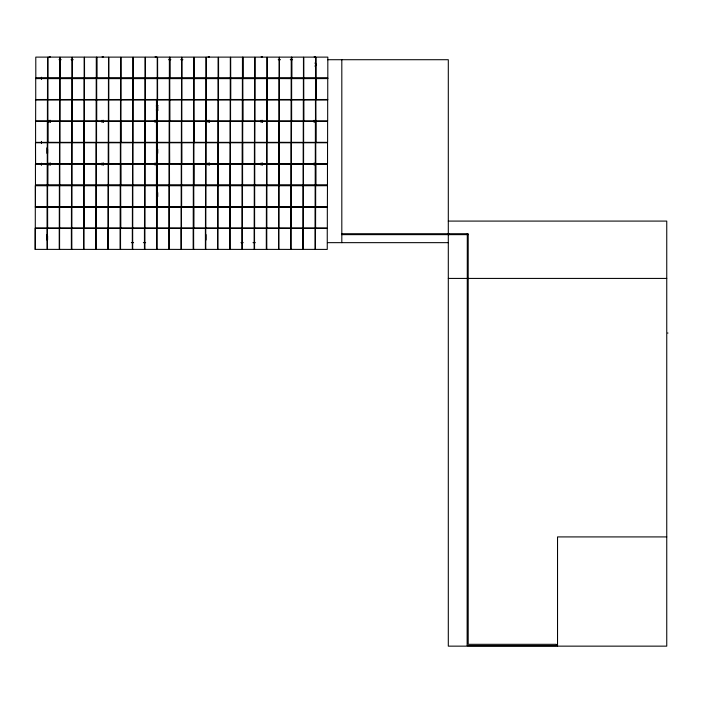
<?xml version="1.0" encoding="UTF-8"?>
<svg xmlns="http://www.w3.org/2000/svg" width="703" height="703" viewBox="0 0 703 703"><rect width="100%" height="100%" fill="white"/><g stroke="black" fill="none" stroke-linecap="round" stroke-linejoin="round"><path stroke-width="1.05" d="M327.466 185.179L315.691 185.179L315.691 164.177L327.466 164.177L327.466 185.179L327.396 206.594L315.621 206.594M157.911 108.113L156.444 109.492M314.944 66.179L316.508 64.614L314.944 63.042M341.816 233.73L468.198 233.73L468.198 644.317L556.196 644.317L556.196 645.688L467.135 645.688L467.293 233.73M156.444 106.425L157.911 107.805M49.061 56.855L50.423 56.855M102.076 56.855L103.446 56.855M155.099 56.855L156.461 56.855M208.114 56.855L209.485 56.855M261.138 56.855L262.5 56.855M314.153 56.855L315.515 56.855L315.515 99.536L303.74 99.536L315.515 99.492M84.545 78.121L84.501 57.11L96.285 57.11L96.285 78.121L84.501 78.121L96.285 78.077M96.777 57.154L96.777 78.121L96.742 57.11L108.517 57.119L108.517 78.121L96.777 78.121L108.517 78.077M121.136 78.121L121.101 57.119L132.876 57.119L132.876 78.121L121.101 78.121L132.876 78.077M145.495 78.121L145.459 57.119L157.235 57.119L157.235 78.121L145.459 78.121L157.235 78.077M181.602 78.077L169.818 78.121L169.818 57.119L181.602 57.119L181.602 78.121L169.871 78.121M181.989 78.121L181.954 57.119L193.729 57.119L193.729 78.121L181.954 78.121L193.729 78.077M206.348 78.121L206.313 57.119L218.088 57.119L218.088 78.121L206.313 78.121L218.088 78.086M242.904 57.119L254.679 57.119L254.679 78.13L242.904 78.13L242.904 57.119L242.939 78.13M255.119 78.121L255.084 57.119L266.868 57.119L266.868 78.121L255.084 78.121L266.868 78.077M291.683 57.119L303.459 57.119L303.459 78.13L291.683 78.121L291.683 57.119L291.719 78.121M316.078 78.13L316.042 57.119L327.818 57.119L327.818 78.13L316.042 78.13L327.818 78.086M58.99 59.711L61.187 59.711M71.047 59.711L73.253 59.711M168.615 59.711L170.855 59.711M180.671 59.711L182.921 59.711M278.23 59.711L280.515 59.711M290.295 59.711L292.58 59.711M327.563 59.711L448.303 59.711L448.303 646.145L666.752 646.145L666.752 221.085L448.303 221.085M35.818 78.121L47.558 78.077L47.558 57.11L35.783 57.11L35.818 78.121L47.558 78.121M59.79 78.077L48.015 78.077L48.015 57.11L59.79 57.11L59.79 78.121L48.068 78.121M60.177 78.121L71.926 78.077L71.926 57.11L60.142 57.11L60.177 78.121L71.926 78.121M72.409 78.121L84.158 78.077L84.158 57.11L72.374 57.11L72.409 78.121L84.158 78.121M120.644 78.077L108.868 78.077L108.868 57.119L120.644 57.119L120.644 78.121L108.921 78.121M133.262 78.121L145.003 78.077L145.003 57.119L133.227 57.119L133.262 78.121L145.003 78.121M157.621 78.121L169.37 78.077L169.37 57.119L157.586 57.119L157.621 78.121L169.37 78.121M194.221 78.121L205.961 78.077L205.961 57.119L194.186 57.119L194.221 78.121L205.961 78.121M218.58 78.121L230.32 78.086L230.32 57.119L218.545 57.119L218.58 78.121L230.32 78.13M230.707 78.13L242.447 78.086L242.447 57.119L230.672 57.119L230.707 78.13L242.447 78.13M242.904 78.086L254.679 78.086M267.351 78.121L279.1 78.077L279.1 57.119L267.316 57.119L267.351 78.121L279.1 78.121M291.227 78.086L279.451 78.086L279.451 57.119L291.227 57.119L291.227 78.121L279.504 78.121M291.683 78.086L303.459 78.086M303.845 78.13L315.585 78.086L315.585 57.119L303.81 57.119L303.845 78.13L315.585 78.13M47.488 78.525L35.712 78.525L35.748 99.536L47.488 99.492L47.488 78.525L35.765 78.569M47.98 99.536L47.945 78.525L59.72 78.525L59.72 99.536L47.945 99.536L59.72 99.492M60.107 99.536L60.071 78.525L71.855 78.525L71.855 99.536L60.107 99.536L71.855 99.492M72.339 99.536L72.304 78.525L84.088 78.525L84.088 99.536L72.304 99.536L84.088 99.492M96.214 78.525L84.43 78.525L84.43 99.536L96.214 99.536L96.214 78.525L84.474 78.569L84.474 99.536L96.214 99.492M108.447 78.525L96.671 78.525L96.706 99.536L108.447 99.492L108.447 78.525L96.724 78.569M108.833 99.536L108.798 78.525L120.573 78.525L120.573 99.536L108.798 99.536L120.573 99.492M121.065 99.536L121.03 78.525L132.805 78.525L132.805 99.536L121.065 99.536L132.805 99.492M133.192 99.536L133.157 78.525L144.932 78.525L144.932 99.536L133.157 99.536L144.932 99.492M145.424 99.536L145.389 78.525L157.164 78.525L157.164 99.536L145.424 99.536L157.164 99.492M169.3 99.492L157.516 99.536L157.516 78.525L169.3 78.525L169.3 99.536L157.569 99.536M169.783 99.536L169.748 78.525L181.532 78.525L181.532 99.536L169.748 99.536L181.532 99.492M181.919 99.536L181.884 78.525L193.659 78.525L193.659 99.536L181.919 99.536L193.659 99.492M194.151 99.536L194.116 78.525L205.891 78.525L205.891 99.536L194.116 99.536L205.891 99.492M206.278 99.536L206.243 78.525L218.018 78.525L218.018 99.536L206.278 99.536L218.018 99.492M218.51 99.536L218.475 78.525L230.25 78.525L230.25 99.536L218.51 99.536L230.25 99.492M230.602 78.525L242.377 78.525L242.377 99.536L230.602 99.536L230.602 78.525L242.377 78.569M242.869 99.536L242.834 78.525L254.618 78.525L254.618 99.536L242.869 99.536L254.618 99.492M255.048 99.536L255.013 78.525L266.797 78.525L266.797 99.536L255.048 99.536L266.797 99.492M267.281 99.536L267.245 78.525L279.029 78.525L279.029 99.536L267.281 99.536L279.029 99.492M279.381 78.525L291.156 78.525L291.156 99.536L279.381 99.536L279.381 78.525L291.156 78.569M291.648 99.536L291.613 78.525L303.388 78.525L303.388 99.536L291.648 99.536L303.388 99.492M303.74 78.525L315.515 78.525L303.74 78.569L303.775 99.536M327.747 78.525L315.972 78.525L315.972 99.536L327.747 99.536L327.747 78.525L316.007 78.569L316.007 99.536L327.747 99.492M59.72 78.569L47.945 78.569M60.107 78.569L71.855 78.569M84.088 78.569L72.304 78.569M120.573 78.569L108.798 78.569M121.065 78.569L132.805 78.569M144.932 78.569L133.157 78.569M145.424 78.569L157.164 78.569M157.569 78.569L169.3 78.569M181.532 78.569L169.748 78.569M181.919 78.569L193.659 78.569M205.891 78.569L194.116 78.569M206.278 78.569L218.018 78.569M218.51 78.569L230.25 78.569M242.869 78.569L254.618 78.569M255.048 78.569L266.797 78.569M267.281 78.569L279.029 78.569M291.648 78.569L303.388 78.569M230.602 99.492L242.377 99.492M279.381 99.492L291.156 99.492M35.765 99.527L47.488 99.536M96.724 99.536L108.447 99.536M35.642 99.931L47.417 99.931L47.417 120.942L35.642 120.898L35.677 99.975M60.001 99.931L71.785 99.94L71.785 120.942L60.001 120.898L60.036 99.975M96.601 99.94L108.376 99.94L108.376 120.942L96.601 120.898L96.601 99.94L96.601 120.942M120.96 99.94L132.735 99.94L132.735 120.942L120.96 120.898L120.995 99.984M157.446 99.94L169.23 99.94L169.23 120.942L157.446 120.898L157.481 99.984M169.678 99.94L181.462 99.94L181.462 120.942L169.678 120.898L169.678 99.94L169.713 120.942M218.405 99.94L230.18 99.94L230.18 120.951L218.405 120.907L218.44 99.984M254.978 120.942L254.943 99.94L266.727 99.94L266.727 120.951L242.763 120.951L242.763 99.94L254.548 99.94L254.548 120.951M267.175 99.94L278.959 99.94L278.959 120.951L267.175 120.907L267.21 99.984M291.543 99.94L303.318 99.94L303.318 120.951L291.543 120.907L291.543 99.94L291.578 120.951M315.445 120.951L303.67 120.951L303.67 99.94L315.445 99.94L315.515 122.507M156.286 105.889L158.333 105.889M156.286 109.984L158.333 109.984M47.804 121.347L59.579 121.347L59.579 142.358L47.804 142.314L47.804 121.347L47.804 142.358M84.298 121.347L96.074 121.347L96.074 142.358L84.298 142.314L84.298 121.347L84.298 142.358M108.657 121.347L120.433 121.347L120.433 142.358L108.657 142.314L108.693 121.391M120.89 121.347L132.665 121.347L132.665 142.358L120.89 142.314L120.89 121.347L120.925 142.358M145.249 121.347L157.024 121.347L157.024 142.358L145.249 142.314L145.284 121.391M157.375 121.347L169.159 121.347L169.159 142.358L157.375 142.314L157.375 121.347L157.41 142.358M193.975 121.347L205.751 121.347L205.751 142.358L193.975 142.314L193.975 121.347L194.01 142.358M206.102 121.355L217.877 121.355L217.877 142.358L206.102 142.314L206.137 121.391M230.461 121.355L242.236 121.355L242.236 142.358L230.461 142.314L230.461 121.355L230.496 142.358M242.693 121.355L254.477 121.355L254.477 142.358L242.693 142.314L242.728 121.399M254.873 121.347L266.657 121.347L266.657 142.358L254.873 142.314L254.908 121.391M279.24 121.355L291.016 121.355L291.016 142.358L279.24 142.314L279.24 121.355L279.276 142.358M291.473 121.355L303.248 121.355L303.248 142.358L291.473 142.314L291.508 121.391M315.832 121.355L327.607 121.355L327.607 142.358L315.832 142.314L315.832 121.355L315.832 142.358M35.502 142.797L35.537 163.764L35.502 142.762L47.277 142.762L47.277 163.764L45.642 163.764M83.877 163.72L72.093 163.72L72.093 142.762L83.877 142.762L83.877 163.764L82.233 163.764M108.236 163.72L96.46 163.764L96.46 142.762L108.236 142.762L108.236 163.764L106.601 163.764M120.362 163.72L108.587 163.764L108.587 142.762L120.362 142.762L120.362 163.764L118.728 163.764M144.721 163.729L132.946 163.729L132.946 142.762L144.721 142.762L144.721 163.764L143.087 163.764M169.537 142.806L169.581 163.773L169.537 142.762L181.321 142.762L181.321 163.773L179.687 163.773M193.448 163.729L181.673 163.773L181.673 142.762L193.448 142.762L193.448 163.773L191.814 163.773M193.905 142.762L205.68 142.762L205.68 163.773L193.905 163.729L193.94 142.806M230.391 142.762L242.166 142.762L242.166 163.773L230.391 163.729L230.426 142.806M242.623 142.762L254.407 142.762L254.407 163.773L242.623 163.729L242.623 142.762L242.658 163.773M279.17 142.762L290.945 142.762L290.945 163.773L279.17 163.729L279.205 142.806M303.529 142.762L315.304 142.762L315.304 163.773L303.529 163.729L303.529 142.762L303.529 163.773M35.502 163.72L47.277 163.72M59.509 163.72L47.734 163.72L47.734 142.762L59.509 142.762L59.509 163.764L57.874 163.764M71.644 163.72L59.86 163.72L59.86 142.762L71.644 142.762L71.644 163.764L70.001 163.764M96.003 163.72L84.228 163.72L84.228 142.762L96.003 142.762L96.003 163.764L94.369 163.764M132.595 163.729L120.819 163.72L120.819 142.762L132.595 142.762L132.595 163.764L130.96 163.764M156.954 163.729L145.178 163.729L145.178 142.762L156.954 142.762L156.954 163.773L155.319 163.773M169.089 163.729L157.305 163.729L157.305 142.762L169.089 142.762L169.089 163.773L167.446 163.773M169.537 163.729L181.321 163.729M47.663 164.168L59.439 164.168L59.439 185.179L47.699 185.179L47.699 164.212L47.663 185.179M59.825 185.179L59.79 164.168L71.574 164.168L71.574 185.179L59.79 185.179M84.193 164.212L84.193 185.179L84.158 164.168L95.933 164.168L95.933 185.179L84.211 185.179M96.425 185.179L96.39 164.168L108.165 164.168L108.165 185.179L96.39 185.179M120.749 164.168L132.524 164.168L132.524 185.179L120.749 185.179L120.749 164.168L120.784 185.179M157.235 164.168L169.019 164.168L169.019 185.179L157.235 185.179L157.235 164.168L157.27 185.179M181.638 185.179L181.602 164.177L193.378 164.177L193.378 185.179L181.602 185.179M193.835 164.177L205.61 164.177L205.61 185.179L193.87 185.179L193.87 164.221L193.835 185.179M218.229 185.179L218.194 164.177L229.969 164.177L229.969 185.179L218.194 185.179M230.32 164.177L242.096 164.177L242.096 185.179L230.356 185.179L230.356 164.221L230.32 185.179M254.767 185.179L254.732 164.177L266.516 164.177L266.516 185.179L242.605 185.179L242.553 164.177L254.337 164.177L254.337 185.179M266.999 185.179L266.964 164.177L278.748 164.177L278.748 185.179L266.964 185.179M279.1 164.177L290.875 164.177L290.875 185.179L279.135 185.179L279.135 164.221L279.1 185.179M291.367 185.179L291.332 164.177L303.107 164.177L303.107 185.179L291.332 185.179M35.431 185.135L47.206 185.135M47.663 185.135L59.439 185.135M59.79 185.135L71.574 185.135M72.022 185.135L83.806 185.135M84.158 185.135L95.933 185.135M96.39 185.135L108.165 185.135M108.517 185.135L120.292 185.135M120.749 185.135L132.524 185.135M132.876 185.135L144.651 185.135M145.108 185.135L156.883 185.135M157.235 185.135L169.019 185.135M169.467 185.135L181.251 185.135M181.602 185.135L193.378 185.135M193.835 185.135L205.61 185.135M205.961 185.135L217.737 185.135M218.194 185.135L229.969 185.135M230.32 185.135L242.096 185.135M242.553 185.135L254.337 185.135M254.732 185.135L266.516 185.135M266.964 185.135L278.748 185.135M279.1 185.135L290.875 185.135M291.332 185.135L303.107 185.135M303.459 185.135L315.234 185.135M315.691 185.135L327.466 185.135M145.161 185.179L156.883 185.179L156.883 164.168L145.108 164.168L145.143 185.179M206.014 185.179L217.737 185.179L217.737 164.177L205.961 164.177L205.997 185.179M59.755 185.627L71.504 185.583L71.504 206.585L59.755 206.585L59.72 185.583L71.504 185.627M72.005 206.585L83.736 206.585L83.736 185.583L71.952 185.583L71.987 206.585M84.123 206.585L84.088 185.583L95.863 185.583L95.863 206.594L84.088 206.585M96.355 185.627L108.095 185.583L108.095 206.594L96.355 206.585L96.32 185.583L108.095 185.627M108.447 185.583L120.222 185.583L120.222 206.594L108.447 206.594L108.447 185.583L120.222 185.627M120.714 185.627L132.454 185.583L132.454 206.594L120.714 206.594L120.679 185.583L132.454 185.627M132.858 206.594L144.581 206.594L144.581 185.583L132.805 185.583L132.841 206.594M145.073 206.594L145.038 185.583L156.813 185.583L156.813 206.594L145.038 206.594M157.2 185.627L168.948 185.583L168.948 206.594L157.2 206.594L157.164 185.583L168.948 185.627M169.441 206.594L169.397 185.583L181.181 185.583L181.181 206.594L169.397 206.594M193.307 185.583L181.532 185.583L181.532 206.594L193.307 206.594L193.307 185.583L181.567 185.627L181.567 206.594M193.8 185.627L205.54 185.583L205.54 206.594L193.8 206.594L193.764 185.583L205.54 185.627M205.926 206.594L205.891 185.583L217.666 185.583L217.666 206.594L205.891 206.594M218.158 185.627L229.899 185.583L229.899 206.594L218.158 206.594L218.123 185.583L229.899 185.627M230.303 206.594L242.025 206.594L242.025 185.583L230.25 185.583L230.285 206.594M242.517 185.627L254.266 185.583L254.266 206.594L242.517 206.594L242.482 185.583L254.266 185.627M254.697 206.594L254.662 185.583L266.446 185.583L266.446 206.594L254.662 206.594M266.929 185.627L278.678 185.583L278.678 206.594L266.929 206.594L266.894 185.583L278.678 185.627M279.065 206.594L279.029 185.583L290.805 185.583L290.805 206.594L279.029 206.594M291.297 185.627L303.037 185.583L303.037 206.594L291.297 206.594L291.262 185.583L303.037 185.627M315.164 185.583L303.388 185.583L303.388 206.594L315.164 206.594L315.164 185.583L303.424 185.627L303.424 206.594M315.621 185.583L327.396 185.583L315.621 185.627L315.656 206.594M47.136 185.627L35.396 185.627L35.396 206.585L47.136 206.585L47.136 185.583L35.361 185.583L35.396 206.585M59.368 185.627L47.593 185.627M72.005 185.627L83.736 185.627M95.863 185.627L84.088 185.627M132.858 185.627L144.581 185.627M156.813 185.627L145.038 185.627M181.181 185.627L169.397 185.627M217.666 185.627L205.891 185.627M230.303 185.627L242.025 185.627M266.446 185.627L254.662 185.627M290.805 185.627L279.029 185.627M35.361 206.541L47.136 206.541M47.593 206.541L59.368 206.541M59.72 206.541L71.504 206.541M71.952 206.541L83.736 206.541M84.088 206.55L95.863 206.55M96.32 206.55L108.095 206.55M108.447 206.55L120.222 206.55M120.679 206.55L132.454 206.55M132.805 206.55L144.581 206.55M145.038 206.55L156.813 206.55M157.164 206.55L168.948 206.55M169.397 206.55L181.181 206.55M181.532 206.55L193.307 206.55M193.764 206.55L205.54 206.55M205.891 206.55L217.666 206.55M218.123 206.55L229.899 206.55M230.25 206.55L242.025 206.55M242.482 206.55L254.266 206.55M254.662 206.55L266.446 206.55M266.894 206.55L278.678 206.55M279.029 206.55L290.805 206.55M291.262 206.55L303.037 206.55M303.388 206.55L315.164 206.55M315.621 206.55L327.396 206.55M47.646 206.585L59.368 206.585L59.368 185.583L47.593 185.583L47.593 206.585M315.55 206.998L327.326 206.998L327.326 228.009L315.55 227.965M47.066 207.034L35.291 207.034M59.298 207.034L47.558 207.034L47.558 228L47.523 206.99L59.298 206.99L59.298 228L47.523 227.957M59.702 207.034L71.434 207.034M83.666 207.034L71.882 207.034M95.793 207.034L84.052 207.034L84.052 228L84.017 206.99L95.793 206.99L95.793 228L84.017 227.957M108.025 207.034L96.249 207.034M108.411 207.034L120.151 207.034M132.384 207.034L120.644 207.034L120.644 228L120.608 206.99L132.384 206.99L132.384 228L120.608 227.957M144.51 207.034L132.735 207.034M145.003 207.042L156.743 207.042M168.878 207.042L157.094 207.042M169.37 207.042L181.11 207.042M181.497 207.042L193.237 207.042M193.694 207.042L205.469 207.042M205.856 207.042L217.596 207.042M218.106 207.042L229.828 207.042M230.215 207.042L241.955 207.042M242.447 207.042L254.196 207.042M254.627 207.042L266.375 207.042M266.876 207.042L278.608 207.042M278.994 207.042L290.734 207.042M291.227 207.042L302.967 207.042M315.093 207.042L303.318 207.042M327.326 207.042L315.585 207.042L315.585 228M35.291 227.957L47.066 228L47.066 206.99L35.291 206.99L35.291 228M59.65 227.957L71.434 228L71.434 206.99L59.65 206.99L59.685 228M71.882 227.957L83.666 228L83.666 206.99L71.882 206.99L71.882 228M96.249 227.957L108.025 228L108.025 206.99L96.249 206.99L96.249 228M108.376 227.957L120.151 228L120.151 206.99L108.376 206.99L108.411 228M132.735 227.957L144.51 228L144.51 206.998L132.735 206.998L132.735 228M144.967 227.957L156.743 228L156.743 206.998L144.967 206.998L145.003 228M157.094 227.957L168.878 228L168.878 206.998L157.094 206.998L157.094 228M169.326 227.957L181.11 228L181.11 206.998L169.326 206.998L169.37 228M181.462 227.957L193.237 228L193.237 206.998L181.462 206.998L181.497 228M193.694 227.957L205.469 228L205.469 206.998L193.694 206.998L193.694 228L193.729 207.042M205.821 227.957L217.596 228L217.596 206.998L205.821 206.998L205.856 228M218.053 227.957L229.828 228L229.828 206.998L218.053 206.998L218.088 228M230.18 227.965L241.955 228L241.955 206.998L230.18 206.998L230.215 228M242.412 227.965L254.196 228.009L254.196 206.998L242.412 206.998L242.447 228M254.591 227.957L266.375 228L266.375 206.998L254.591 206.998L254.627 228M266.824 227.957L278.608 228L278.608 206.998L266.824 206.998L266.859 228M278.959 227.957L290.734 228L290.734 206.998L278.959 206.998L278.994 228M291.191 227.957L302.967 228L302.967 206.998L291.191 206.998L291.227 228M303.318 227.965L315.093 228L315.093 206.998L303.318 206.998L303.318 228M315.48 228.405L327.255 228.405L327.255 249.416L303.248 249.372M341.816 234.644L468.198 234.644M131.338 242.658L133.57 242.658M143.394 242.658L145.635 242.658M240.962 242.658L243.229 242.658M253.018 242.658L255.294 242.658M327.563 242.658L448.303 242.658M35.22 249.363L46.996 249.407L46.996 228.405L35.22 228.405L35.22 249.407L35.255 228.449M47.453 249.363L59.228 249.407L59.228 228.405L47.453 228.405L47.488 249.407M59.579 249.372L71.363 249.416L71.363 228.405L59.579 228.405L59.579 249.407M71.811 249.372L83.595 249.416L83.595 228.405L71.811 228.405L71.847 249.416M83.947 249.372L95.722 249.416L95.722 228.405L83.947 228.405L83.947 249.416M96.179 249.372L107.954 249.416L107.954 228.405L96.179 228.405L96.214 249.416M108.306 249.372L120.081 249.416L120.081 228.405L108.306 228.405L108.306 249.416L108.341 228.449M120.538 249.372L132.313 249.416L132.313 228.405L120.538 228.405L120.538 249.416M132.665 249.372L144.44 249.416L144.44 228.405L132.665 228.405L132.7 249.416M144.897 249.372L156.672 249.416L156.672 228.405L144.897 228.405L144.932 249.416M157.024 249.372L168.808 249.416L168.808 228.405L157.024 228.405L157.059 249.416M169.256 249.372L181.04 249.416L181.04 228.405L169.256 228.405L169.3 249.416M181.392 249.372L193.167 249.416L193.167 228.405L181.392 228.405L181.427 249.416L181.392 228.449M193.624 249.372L205.399 249.416L205.399 228.405L193.624 228.405L193.659 249.416M205.751 249.372L217.526 249.416L217.526 228.405L205.751 228.405L205.786 249.416M217.983 249.372L229.758 249.416L229.758 228.405L217.983 228.405L217.983 249.416M230.109 249.372L241.885 249.416L241.885 228.405L230.109 228.405L230.145 249.416M242.342 249.372L266.305 249.416L266.305 228.405L254.521 228.405L254.556 249.416M266.753 249.372L278.537 249.416L278.537 228.405L266.753 228.405L266.789 249.416M278.889 249.372L290.664 249.416L290.664 228.405L278.889 228.405L278.924 249.416M291.121 249.372L302.896 249.416L302.896 228.405L291.121 228.405L291.121 249.416M448.303 278.423L666.752 278.423M467.135 278.581L468.497 278.581M666.752 536.916L557.532 536.916L557.532 646.145M169.818 57.163L169.854 78.121M157.516 78.569L157.551 99.536M303.67 99.984L303.705 120.951M242.763 99.984L242.799 120.951M181.673 142.806L181.708 163.773M108.587 142.806L108.622 163.764M96.46 142.806L96.496 163.764M315.691 164.221L315.726 185.179M303.248 228.449L303.283 249.416L303.248 228.405L315.023 228.405L315.023 249.416M315.48 249.416L315.515 162.938M242.342 249.416L242.342 228.405L254.126 228.405L254.126 249.416M667.815 332.827L667.85 333.275M557.022 644.458L557.022 645.829M449.217 233.73L449.217 234.644M341.816 59.711L341.816 242.658M314.153 120.275L314.153 122.507M314.153 162.938L314.153 165.179M279.416 78.569L279.416 99.536M262.5 120.275L262.5 122.507M262.5 162.938L262.5 165.179M261.138 120.275L261.138 122.507M261.138 162.938L261.138 165.179M230.637 78.569L230.637 99.536M209.485 120.275L209.485 122.507M209.485 162.938L209.485 165.179M208.114 120.275L208.114 122.507M208.114 162.938L208.114 165.179M205.97 234.565L205.97 240.022M157.727 149.229L157.727 153.333M157.727 192.578L157.727 196.673M156.461 99.492L156.461 206.752M155.099 120.275L155.099 122.507M155.099 162.938L155.099 165.179M108.482 185.627L108.482 206.594M103.446 120.275L103.446 122.507M103.446 162.938L103.446 165.179M102.076 120.275L102.076 122.507M102.076 162.938L102.076 165.179M50.423 120.275L50.423 122.507M50.423 162.938L50.423 165.179M49.061 120.275L49.061 122.507M49.061 162.938L49.061 165.179M47.593 149.229L47.593 153.333M47.593 235.927L47.593 240.022M46.908 147.867L46.908 153.333M46.908 234.565L46.908 240.022M41.451 77.233L41.451 79.43M41.451 141.382L41.451 143.561M41.451 163.158L41.451 165.337M315.339 63.859A0.914 0.914 0 0 1 315.357 65.3M156.444 107.032A0.914 0.914 0 0 1 156.47 108.833M156.453 150.714A0.914 0.914 0 0 1 156.461 151.822M156.453 194.063A0.914 0.914 0 0 1 156.461 195.17M59.65 99.931L47.874 99.931L47.909 120.942L59.65 120.942L59.65 99.931M84.017 99.94L72.233 99.94L72.268 120.942L84.017 120.942L84.017 99.94M96.144 99.94L84.36 99.94L84.404 120.942L96.144 120.942L96.144 99.94M120.503 99.94L108.728 99.94L108.763 120.942L120.503 120.942L120.503 99.94M144.862 99.94L133.087 99.94L133.122 120.942L144.862 120.942L144.862 99.94M157.094 99.94L145.319 99.94L145.354 120.942L157.094 120.942L157.094 99.94M193.589 99.94L181.813 99.94L181.849 120.942L193.589 120.951L193.589 99.94M205.821 99.94L194.046 99.94L194.081 120.951L205.821 120.951L205.821 99.94M217.948 99.94L206.172 99.94L206.207 120.951L217.948 120.951L217.948 99.94M242.307 99.94L230.531 99.94L230.566 120.951L242.307 120.951L242.307 99.94M291.086 99.94L279.311 99.94L279.346 120.951L291.086 120.951L291.086 99.94M327.677 99.94L315.902 99.94L315.937 120.951L327.677 120.951L327.677 99.94M47.347 121.347L35.572 121.347L35.607 142.358L47.347 142.358L47.347 121.347M71.715 121.347L59.931 121.347L59.966 142.358L71.715 142.358L71.715 121.347M83.947 121.347L72.163 121.347L72.198 142.358L83.947 142.358L83.947 121.347M108.306 121.347L96.531 121.347L96.566 142.358L108.306 142.358L108.306 121.347M144.792 121.347L133.016 121.347L133.052 142.358L144.792 142.358L144.792 121.347M181.392 121.347L169.608 121.347L169.651 142.358L181.392 142.358L181.392 121.347M193.518 121.347L181.743 121.347L181.778 142.358L193.518 142.358L193.518 121.347M230.109 121.355L218.334 121.355L218.369 142.358L230.109 142.358L230.109 121.355M278.889 121.347L267.105 121.347L267.14 142.358L278.889 142.358L278.889 121.347M315.375 121.355L303.599 121.355L303.634 142.358L315.375 142.358L315.375 121.355M217.807 142.762L206.032 142.762L206.067 163.773L217.807 163.773L217.807 142.762M230.039 142.762L218.264 142.762L218.299 163.773L230.039 163.773L230.039 142.762M266.586 142.762L254.802 142.762L254.838 163.773L266.586 163.773L266.586 142.762M278.819 142.762L267.035 142.762L267.07 163.773L278.819 163.773L278.819 142.762M303.178 142.762L291.402 142.762L291.437 163.773L303.178 163.773L303.178 142.762M327.536 142.762L315.761 142.762L315.796 163.773L327.536 163.773L327.536 142.762M47.206 164.168L35.431 164.168L35.466 185.179L47.206 185.179L47.206 164.168M83.806 164.168L72.022 164.168L72.058 185.179L83.806 185.179L83.806 164.168M120.292 164.168L108.517 164.168L108.552 185.179L120.292 185.179L120.292 164.168M144.651 164.168L132.876 164.168L132.911 185.179L144.651 185.179L144.651 164.168M181.251 164.177L169.467 164.168L169.511 185.179L181.251 185.179L181.251 164.177M315.234 164.177L303.459 164.177L303.494 185.179L315.234 185.179L315.234 164.177"/></g></svg>
